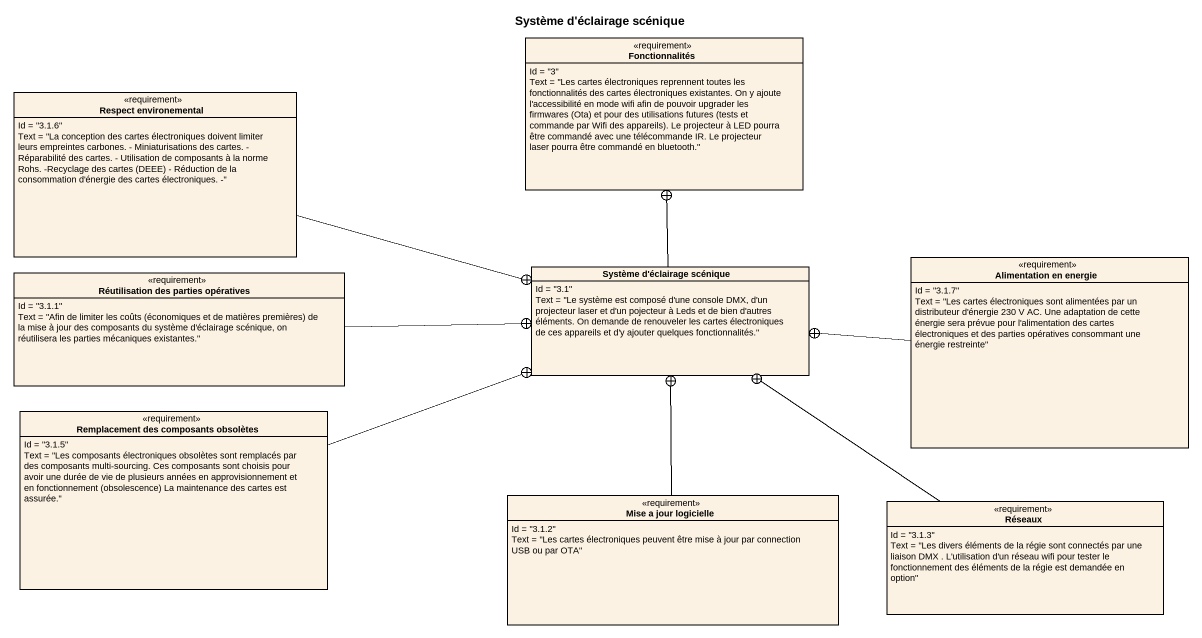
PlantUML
@startuml
title Système d'éclairage scénique
hide circle
hide empty members
class Fonctionnalités <<requirement>> {
  Id = "3"
  {field} Text = "Les cartes électroniques reprennent toutes les fonctionnalités des cartes électroniques existantes. On y ajoute l'accessibilité en mode wifi afin de pouvoir upgrader les firmwares (Ota) et pour des utilisations futures (tests et commande par Wifi des appareils). Le projecteur à LED pourra être commandé avec une télécommande IR. Le projecteur laser pourra être commandé en bluetooth."
}
class "Respect environemental" as Respect_environemental <<requirement>> {
  Id = "3.1.6"
  {field} Text = "La conception des cartes électroniques doivent limiter leurs empreintes carbones. - Miniaturisations des cartes. - Réparabilité des cartes. - Utilisation de composants à la norme Rohs. -Recyclage des cartes (DEEE) - Réduction de la consommation d'énergie des cartes électroniques. -"
}
class "Réutilisation des parties opératives" as Réutilisation_des_parties <<requirement>> {
  Id = "3.1.1"
  {field} Text = "Afin de limiter les coûts (économiques et de matières premières) de la mise à jour des composants du système d'éclairage scénique, on réutilisera les parties mécaniques existantes."
}
class "Système d'éclairage scénique" as Système_d_éclairage_scénique {
  Id = "3.1"
  Text = "Le système est composé d'une console DMX, d'un projecteur laser et d'un pojecteur à Leds et de bien d'autres éléments. On demande de renouveler les cartes électroniques de ces appareils et d'y ajouter quelques fonctionnalités."
}
class "Alimentation en energie" as Alimentation_en_energie <<requirement>> {
  Id = "3.1.7"
  Text = "Les cartes électroniques sont alimentées par un distributeur d'énergie 230 V AC. Une adaptation de cette énergie sera prévue pour l'alimentation des cartes électroniques et des parties opératives consommant une énergie restreinte"
}
class "Remplacement des composants obsolètes" as Remplacement_des_composants <<requirement>> {
  Id = "3.1.5"
  {field} Text = "Les composants électroniques obsolètes sont remplacés par des composants multi-sourcing. Ces composants sont choisis pour avoir une durée de vie de plusieurs années en approvisionnement et en fonctionnement (obsolescence) La maintenance des cartes est assurée."
}
class "Mise a jour logicielle" as Mise_a_jour_logicielle <<requirement>> {
  Id = "3.1.2"
  Text = "Les cartes électroniques peuvent être mise à jour par connection USB ou par OTA"
}
class Réseaux <<requirement>> {
  Id = "3.1.3"
  Text = "Les divers éléments de la régie sont connectés par une liaison DMX . L'utilisation d'un réseau wifi pour tester le fonctionnement des éléments de la régie est demandée en option"
}
Respect_environemental -right-+ Système_d_éclairage_scénique
Réutilisation_des_parties -right-+ Système_d_éclairage_scénique
Système_d_éclairage_scénique -up-+ Fonctionnalités
Alimentation_en_energie -left-+ Système_d_éclairage_scénique
Remplacement_des_composants -right-+ Système_d_éclairage_scénique
Mise_a_jour_logicielle -up-+ Système_d_éclairage_scénique
Réseaux -up-+ Système_d_éclairage_scénique
@enduml
